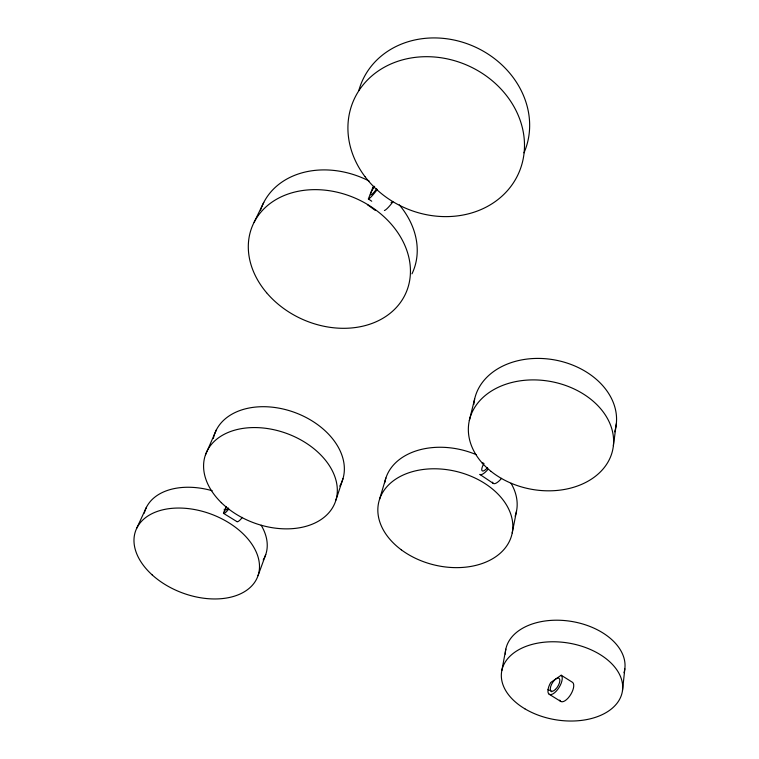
<?xml version="1.0" encoding="UTF-8"?>
<svg xmlns="http://www.w3.org/2000/svg" width="759" height="759" viewBox="0 0 759 759"><rect width="100%" height="100%" fill="white"/><g stroke="black" fill="none" stroke-linecap="round" stroke-linejoin="round"><path stroke-width="1.14" d="M622.494 690.557L624.837 668.802M613.376 445.647L616.336 423.655M501.841 670.501L505.836 649.144M512.211 532.951L516.537 511.054M469.328 420.495L474.641 399.025M379.509 499.422L385.895 478.009M335.952 500.029L342.964 478.749M258.041 575.626L265.754 554.525M371.73 201.23L368.381 198.953L372.83 187.577A14.952 2.381 -55.1 0 1 373.646 186.344M226.049 506.955L223.459 513.331A12.135 2.353 -57.4 0 0 228.782 509.014M205.499 454.793L216.419 429.793M136.81 528.055L146.392 507.373M254.123 222.302L263.752 202.463M561.176 675.225L550.721 682.512A11.262 4.858 -58.8 0 0 549.269 694.314A11.262 4.858 -58.8 0 0 559.051 687.502A11.262 4.858 -58.8 0 0 561.176 675.225L572.647 682.426A11.224 4.934 -58.9 0 1 569.563 696.259A11.224 4.934 -58.9 0 1 559.715 700.092M372.83 187.577L373.703 188.033M236.95 521.623L223.497 513.35M224.123 509.251L224.968 509.763M549.155 694.238L560.673 701.382M548.055 689.504L549.497 690.396M550.93 691.288L551.651 691.734M493.255 483.388L479.811 474.394A12.846 4.108 -56.1 0 0 488.056 469.261M505.314 654.097A60.331 38.965 9.3 0 1 570.901 621.327A60.331 38.965 9.3 0 1 624.002 672.711M261.153 525.219A64.24 41.982 20.8 0 1 263.202 559.99M144.305 513.122A64.24 41.982 20.8 0 1 212.178 490.712M213.336 438.531A67.997 47.58 20.4 0 1 295.488 412.754A67.997 47.58 20.4 0 1 339.766 486.121M228.393 508.018A8.083 1.575 -57.4 0 1 226.258 506.813M242.368 517.391A12.087 2.467 -57.5 0 1 236.979 521.642M224.816 511.509A11.518 6.461 37 0 1 224.19 510.911M358.884 90.349A88.49 77.162 24.5 0 1 468.844 44.364A88.49 77.162 24.5 0 1 523.995 152.806M260.574 210.11A82.276 65.71 24.5 0 1 369.064 181.003M399.329 204.883A82.276 65.71 24.5 0 1 411.976 273.838M391.521 202.141A9.924 1.708 -55 0 1 391.113 202.653M376.711 188.83A9.971 1.584 -55.1 0 1 370.534 194.816A9.971 1.584 -55.1 0 1 374.633 186.297M367.384 204.683A61.232 8.491 35.1 0 1 375.25 210.395M392.934 201.78A14.895 2.562 -55 0 1 384.405 210.528M377.242 189.484A14.952 2.381 -55.1 0 1 368.381 198.953M501.576 478.341A12.799 4.222 -56.1 0 1 492.572 482.145M482.288 463.616A12.846 4.108 -56.1 0 1 482.971 462.506M487.601 467.544A8.567 2.742 -56.1 0 1 482.069 470.722A8.567 2.742 -56.1 0 1 483.995 463.436M473.796 404.5A71.982 54.582 10.6 0 1 555.806 360.146A71.982 54.582 10.6 0 1 614.619 431.843M511.035 483.274A67.447 47.997 13.9 0 1 515.124 516.186M384.728 482.686A67.447 47.997 13.9 0 1 476.272 454.669M524.858 708.802A61.166 38.889 9.3 0 0 622.143 692.531A61.166 38.889 9.3 0 0 539.042 642.901A61.166 38.889 9.3 0 0 524.858 708.802M555.465 689.39A7.505 3.235 -58.8 0 0 558.994 678.261A7.505 3.235 -58.8 0 0 550.759 686.335A7.505 3.235 -58.8 0 0 555.465 689.39M152.208 574.933A65.189 41.944 20.6 0 0 257.31 577.523A65.189 41.944 20.6 0 0 180.67 508.065A65.189 41.944 20.6 0 0 152.208 574.933M221.324 502.657A69.06 47.608 20.2 0 0 334.321 504.374A69.06 47.608 20.2 0 0 255.755 427.573A69.06 47.608 20.2 0 0 221.324 502.657M364.946 176.581A90.198 77.826 23.8 0 0 516.983 176.705A90.198 77.826 23.8 0 0 426.681 56.688A90.198 77.826 23.8 0 0 364.946 176.581M266.599 292.737A83.746 66.071 24.1 0 0 405.192 294.53A83.746 66.071 24.1 0 0 316.351 189.646A83.746 66.071 24.1 0 0 266.599 292.737M491.101 471.424A73.187 54.743 10.6 0 0 611.64 453.863A73.187 54.743 10.6 0 0 520.171 380.838A73.187 54.743 10.6 0 0 491.101 471.424M401.321 549.829A68.5 48.035 13.8 0 0 511.661 535.323A68.5 48.035 13.8 0 0 423.019 469.498A68.5 48.035 13.8 0 0 401.321 549.829"/></g></svg>
